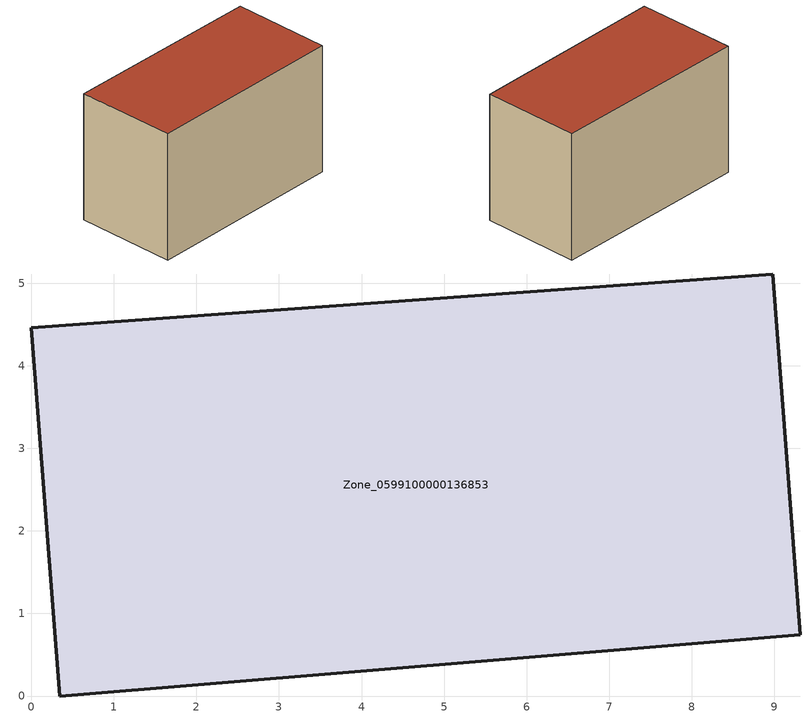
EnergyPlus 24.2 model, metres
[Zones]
Zone_0599100000136853
 floor ground (C_G): 9.31,0.74 0.35,0 0,4.46 8.98,5.11 z0
 wall outside (C_F): 0.35,0 9.31,0.74 8.98,5.11 0,4.46 0.35,0 z0:5.81
 roof outside (C_R): 8.98,5.11 0,4.46 0.35,0 9.31,0.74 z5.81
[BUILDING]
Pand.0599100000136853: North Axis=0; Terrain=City; Loads Convergence Tolerance Value=0.04; Temperature Convergence Tolerance Value=0.4; Solar Distribution=FullExterior; Maximum Number of Warmup Days=25; Minimum Number of Warmup Days=1
[Site:Location]
Rotterdam.The.Hague.AP_ZH_NLD Design_Conditions: Latitude=51.96; Longitude=4.45; Time Zone=1; Elevation=-4.5
[SITE:GROUNDTEMPERATURE:BUILDINGSURFACE]
18, 18, 18, 18, 18, 18, 18, 18, 18, 18, 18, 18
[MATERIAL] Thermal Absorptance=0.9; Solar Absorptance=0.7; Visible Absorptance=0.7
Name | Roughness | Thickness | Conductivity | Density | Specific Heat
G.TI.1946-1964 | MediumSmooth | 0.15 | 1 | 540 | 1210
F.TI.1946-1964 | Rough | 0.3 | 0.857143 | 1920 | 840
R.TI.1946-1964 | MediumRough | 0.2 | 0.277778 | 1500 | 1000
[CONSTRUCTION]
C_G: G.TI.1946-1964
C_F: F.TI.1946-1964
C_R: R.TI.1946-1964
[ZONE]
Zone_0599100000136853: Type=1; Multiplier=1; Ceiling Height=Autocalculate; Volume=Autocalculate; Floor Area=autocalculate; Part of Total Floor Area=Yes
[ZONEINFILTRATION:DESIGNFLOWRATE]
Infil_Zone_0599100000136853: Zone or ZoneList or Space or SpaceList=Zone_0599100000136853; Schedule=AlwaysOn; Design Flow Rate Calculation Method=Flow/Area; Flow Rate per Floor Area=0.003; Constant Term Coefficient=1; Temperature Term Coefficient=0; Velocity Term Coefficient=0; Velocity Squared Term Coefficient=0
[HVACTEMPLATE:ZONE:IDEALLOADSAIRSYSTEM]
Zone_0599100000136853: Maximum Heating Supply Air Temperature=50; Minimum Cooling Supply Air Temperature=13; Maximum Heating Supply Air Humidity Ratio=0.0156; Minimum Cooling Supply Air Humidity Ratio=0.0077; Heating Limit=NoLimit; Cooling Limit=NoLimit; Dehumidification Control Type=ConstantSensibleHeatRatio; Cooling Sensible Heat Ratio=0.7; Dehumidification Setpoint=60; Humidification Control Type=None; Humidification Setpoint=30; Outdoor Air Method=None; Outdoor Air Flow Rate per Person=0.00944; Outdoor Air Flow Rate per Zone Floor Area=0; Outdoor Air Flow Rate per Zone=0; Demand Controlled Ventilation Type=None; Outdoor Air Economizer Type=NoEconomizer; Heat Recovery Type=None; Sensible Heat Recovery Effectiveness=0.7; Latent Heat Recovery Effectiveness=0.65
[ZONECONTROL:THERMOSTAT]
ThermostatControl_Zone_0599100000136853: Zone or ZoneList=Zone_0599100000136853; Control Type Schedule=DualSetpointControlType; Control 1=Thermostat_Zone_0599100000136853; Temperature Difference Between Cutout And Setpoint=0
[THERMOSTATSETPOINT:DUALSETPOINT]
Thermostat_Zone_0599100000136853: Heating Setpoint Temperature Schedule=HeatingSetpoint_Zone_0599100000136853; Cooling Setpoint Temperature Schedule=CoolingSetpoint_Zone_0599100000136853
[SCHEDULE:COMPACT]
HeatingSetpoint_Zone_0599100000136853: Through: 12/31, For: AllDays, Until: 24:00, 21
CoolingSetpoint_Zone_0599100000136853: Through: 12/31, For: AllDays, Until: 24:00, 24
DualSetpointControlType: Through: 12/31, For: AllDays, Until: 24:00, 4
AlwaysOn: Through: 12/31, For: AllDays, Until: 24:00, 1
